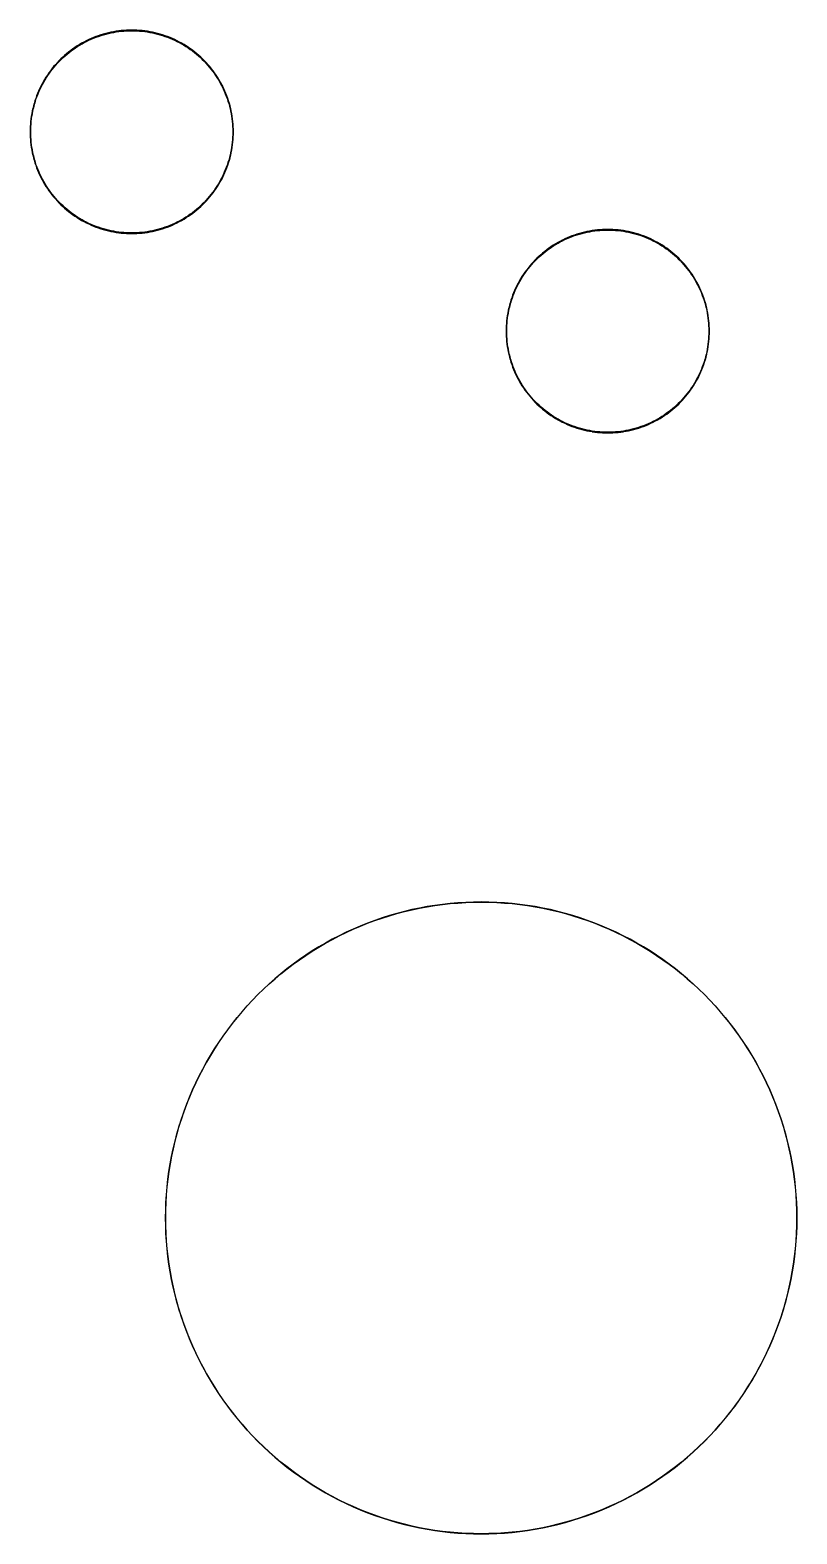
# Model space of a CAD drawing. Extents: x 2 to 124, y 0 to 129.
# Drawn here: x 53.99 to 65.53, y 71.34 to 93.95 of the extents above; entities that cross this region are included whole.
import ezdxf

# ---------------------------------------------------------------- set-up
doc = ezdxf.new("R2010")
doc.units = 0

msp = doc.modelspace()

# ---------------------------------------------------------------- linework, layer by layer
at = {"color": 34, "true_color": 0x008000}
for points in [[(56.6206, 91.3525, 0), (56.64753, 91.38095, 0), (56.67394, 91.40991, 0), (56.69934, 91.43988, 0), (56.72423, 91.47036, 0), (56.74811, 91.50135, 0), (56.77122, 91.5331, 0), (56.79358, 91.56535, 0), (56.81517, 91.59837, 0), (56.83574, 91.63165, 0), (56.85555, 91.66568, 0), (56.8746, 91.69997, 0), (56.89264, 91.73503, 0), (56.89334, 91.73641, 0), (56.91036, 91.77171, 0), (56.92661, 91.80753, 0), (56.94185, 91.84359, 0), (56.95608, 91.88017, 0), (56.96954, 91.917, 0), (56.98199, 91.95434, 0), (56.99342, 91.99193, 0), (57.00383, 92.02978, 0), (57.01323, 92.06788, 0), (57.02186, 92.10623, 0), (57.02948, 92.14484, 0), (57.03583, 92.18345, 0), (57.03608, 92.18498, 0), (57.04166, 92.22384, 0), (57.04624, 92.26296, 0), (57.04979, 92.30207, 0), (57.05233, 92.34119, 0), (57.05386, 92.3803, 0), (57.05436, 92.41967, 0), (57.05386, 92.45904, 0), (57.05233, 92.49816, 0), (57.04979, 92.53728, 0), (57.04624, 92.57639, 0), (57.04166, 92.61551, 0), (57.03608, 92.65437, 0), (57.03583, 92.6559, 0), (57.02973, 92.69298, 0), (57.02948, 92.69451, 0), (57.02186, 92.73312, 0), (57.01323, 92.77147, 0), (57.00383, 92.80957, 0), (56.99342, 92.84742, 0), (56.98199, 92.88501, 0), (56.96954, 92.92235, 0), (56.95608, 92.95918, 0), (56.94185, 92.99575, 0), (56.92661, 93.03182, 0), (56.91036, 93.06763, 0), (56.89334, 93.10294, 0), (56.89264, 93.10432, 0), (56.87531, 93.13799, 0), (56.8746, 93.13937, 0), (56.85555, 93.17366, 0), (56.83574, 93.2077, 0), (56.81517, 93.24097, 0), (56.79358, 93.27399, 0), (56.77122, 93.30625, 0), (56.74811, 93.338, 0), (56.72423, 93.36899, 0), (56.69934, 93.39947, 0), (56.67394, 93.42944, 0), (56.64753, 93.4584, 0), (56.6206, 93.48684, 0), (56.61951, 93.48794, 0), (56.59157, 93.51588, 0), (56.56312, 93.5428, 0), (56.53416, 93.56922, 0), (56.50419, 93.59462, 0), (56.47371, 93.61951, 0), (56.44272, 93.64339, 0), (56.41097, 93.6665, 0), (56.37871, 93.68885, 0), (56.34569, 93.71044, 0), (56.31242, 93.73102, 0), (56.27838, 93.75083, 0), (56.24409, 93.76988, 0), (56.20904, 93.78791, 0), (56.20766, 93.78862, 0), (56.17236, 93.80564, 0), (56.13654, 93.82189, 0), (56.10047, 93.83713, 0), (56.0639, 93.85136, 0), (56.02707, 93.86482, 0), (55.98973, 93.87726, 0), (55.95214, 93.88869, 0), (55.91429, 93.89911, 0), (55.87619, 93.90851, 0), (55.83784, 93.91714, 0), (55.79923, 93.92476, 0), (55.76062, 93.93111, 0), (55.75909, 93.93135, 0), (55.72023, 93.93694, 0), (55.68111, 93.94151, 0), (55.642, 93.94507, 0), (55.60288, 93.94761, 0), (55.56376, 93.94913, 0), (55.52439, 93.94964, 0), (55.48502, 93.94913, 0), (55.44591, 93.94761, 0), (55.40679, 93.94507, 0), (55.36768, 93.94151, 0), (55.32856, 93.93694, 0), (55.2897, 93.93135, 0), (55.28817, 93.93111, 0), (55.24956, 93.92476, 0), (55.21095, 93.91714, 0), (55.1726, 93.90851, 0), (55.1345, 93.89911, 0), (55.09665, 93.88869, 0), (55.05906, 93.87726, 0), (55.02172, 93.86482, 0), (54.98489, 93.85136, 0), (54.94832, 93.83713, 0), (54.91225, 93.82189, 0), (54.87643, 93.80564, 0), (54.84113, 93.78862, 0), (54.83975, 93.78791, 0), (54.8047, 93.76988, 0), (54.77041, 93.75083, 0), (54.73637, 93.73102, 0), (54.7031, 93.71044, 0), (54.67008, 93.68885, 0), (54.63782, 93.6665, 0), (54.60607, 93.64339, 0), (54.57508, 93.61951, 0), (54.5446, 93.59462, 0), (54.51463, 93.56922, 0), (54.48567, 93.5428, 0), (54.45722, 93.51588, 0), (54.42928, 93.48794, 0), (54.42819, 93.48684, 0), (54.40126, 93.4584, 0), (54.37485, 93.42944, 0), (54.34945, 93.39947, 0), (54.32456, 93.36899, 0), (54.30068, 93.338, 0), (54.27757, 93.30625, 0), (54.25521, 93.27399, 0), (54.23362, 93.24097, 0), (54.21305, 93.2077, 0), (54.19324, 93.17366, 0), (54.17419, 93.13937, 0), (54.17348, 93.13799, 0), (54.15615, 93.10432, 0), (54.15545, 93.10294, 0), (54.13843, 93.06763, 0), (54.12218, 93.03182, 0), (54.10694, 92.99575, 0), (54.09271, 92.95918, 0), (54.07925, 92.92235, 0), (54.0668, 92.88501, 0), (54.05537, 92.84742, 0), (54.04496, 92.80957, 0), (54.03556, 92.77147, 0), (54.02693, 92.73312, 0), (54.01931, 92.69451, 0), (54.01906, 92.69298, 0), (54.01296, 92.6559, 0), (54.01271, 92.65437, 0), (54.00713, 92.61551, 0), (54.00255, 92.57639, 0), (53.999, 92.53728, 0), (53.99646, 92.49816, 0), (53.99493, 92.45904, 0), (53.99443, 92.41967, 0), (53.99493, 92.3803, 0), (53.99646, 92.34119, 0), (53.999, 92.30207, 0), (54.00255, 92.26296, 0), (54.00713, 92.22384, 0), (54.01271, 92.18498, 0), (54.01296, 92.18345, 0), (54.01931, 92.14484, 0), (54.02693, 92.10623, 0), (54.03556, 92.06788, 0), (54.04496, 92.02978, 0), (54.05537, 91.99193, 0), (54.0668, 91.95434, 0), (54.07925, 91.917, 0), (54.09271, 91.88017, 0), (54.10694, 91.84359, 0), (54.12218, 91.80753, 0), (54.13843, 91.77171, 0), (54.15545, 91.73641, 0), (54.15615, 91.73503, 0), (54.17419, 91.69997, 0), (54.19324, 91.66568, 0), (54.21305, 91.63165, 0), (54.23362, 91.59837, 0), (54.25521, 91.56535, 0), (54.27757, 91.5331, 0), (54.30068, 91.50135, 0), (54.32456, 91.47036, 0), (54.34945, 91.43988, 0), (54.37485, 91.40991, 0), (54.40126, 91.38095, 0), (54.42819, 91.3525, 0), (54.45722, 91.32347, 0), (54.48567, 91.29654, 0), (54.51463, 91.27013, 0), (54.5446, 91.24473, 0), (54.57508, 91.21983, 0), (54.60607, 91.19596, 0), (54.63782, 91.17284, 0), (54.67008, 91.15049, 0), (54.7031, 91.1289, 0), (54.73637, 91.10833, 0), (54.77041, 91.08852, 0), (54.8047, 91.06947, 0), (54.80608, 91.06876, 0), (54.83975, 91.05143, 0), (54.84113, 91.05073, 0), (54.87643, 91.03371, 0), (54.91225, 91.01745, 0), (54.94832, 91.00221, 0), (54.98489, 90.98799, 0), (55.02172, 90.97453, 0), (55.05906, 90.96208, 0), (55.09665, 90.95065, 0), (55.1345, 90.94024, 0), (55.1726, 90.93084, 0), (55.21095, 90.9222, 0), (55.24956, 90.91458, 0), (55.28817, 90.90823, 0), (55.2897, 90.90799, 0), (55.32856, 90.9024, 0), (55.36768, 90.89783, 0), (55.40679, 90.89428, 0), (55.44591, 90.89174, 0), (55.48502, 90.89021, 0), (55.52439, 90.8897, 0), (55.56376, 90.89021, 0), (55.60288, 90.89174, 0), (55.642, 90.89428, 0), (55.68111, 90.89783, 0), (55.72023, 90.9024, 0), (55.75909, 90.90799, 0), (55.76062, 90.90823, 0), (55.79923, 90.91458, 0), (55.83784, 90.9222, 0), (55.87619, 90.93084, 0), (55.91429, 90.94024, 0), (55.95214, 90.95065, 0), (55.98973, 90.96208, 0), (56.02707, 90.97453, 0), (56.0639, 90.98799, 0), (56.10047, 91.00221, 0), (56.13654, 91.01745, 0), (56.17236, 91.03371, 0), (56.20766, 91.05073, 0), (56.20904, 91.05143, 0), (56.24271, 91.06876, 0), (56.24409, 91.06947, 0), (56.27838, 91.08852, 0), (56.31242, 91.10833, 0), (56.34569, 91.1289, 0), (56.37871, 91.15049, 0), (56.41097, 91.17284, 0), (56.44272, 91.19596, 0), (56.47371, 91.21983, 0), (56.50419, 91.24473, 0), (56.53416, 91.27013, 0), (56.56312, 91.29654, 0), (56.59157, 91.32347, 0), (56.6206, 91.3525, 0)], [(55.60288, 90.90164, 0), (55.56376, 90.90012, 0), (55.52439, 90.89961, 0), (55.48502, 90.90012, 0), (55.44591, 90.90164, 0), (55.40679, 90.90418, 0), (55.36768, 90.90774, 0), (55.32856, 90.91231, 0), (55.29026, 90.91782, 0), (55.25262, 90.92401, 0), (55.21401, 90.93163, 0), (55.17566, 90.94026, 0), (55.13756, 90.94966, 0), (55.09971, 90.96007, 0), (55.06212, 90.9715, 0), (55.02478, 90.98395, 0), (54.98795, 90.99741, 0), (54.95138, 91.01164, 0), (54.91531, 91.02688, 0), (54.8795, 91.04313, 0), (54.8445, 91.06, 0), (54.81052, 91.07748, 0), (54.77623, 91.09653, 0), (54.74219, 91.11634, 0), (54.70892, 91.13692, 0), (54.6759, 91.15851, 0), (54.64364, 91.18086, 0), (54.61189, 91.20397, 0), (54.5809, 91.22785, 0), (54.55042, 91.25274, 0), (54.52045, 91.27814, 0), (54.49149, 91.30456, 0), (54.46305, 91.33148, 0), (54.43602, 91.35851, 0), (54.40928, 91.38677, 0), (54.38286, 91.41573, 0), (54.35746, 91.4457, 0), (54.33257, 91.47618, 0), (54.30869, 91.50717, 0), (54.28558, 91.53892, 0), (54.26323, 91.57118, 0), (54.24164, 91.6042, 0), (54.22106, 91.63747, 0), (54.20125, 91.67151, 0), (54.1822, 91.7058, 0), (54.16472, 91.73978, 0), (54.14785, 91.77477, 0), (54.1316, 91.81059, 0), (54.11636, 91.84666, 0), (54.10213, 91.88323, 0), (54.08867, 91.92006, 0), (54.07623, 91.9574, 0), (54.0648, 91.99499, 0), (54.05438, 92.03283, 0), (54.05438, 92.03284, 0), (54.04498, 92.07094, 0), (54.03635, 92.10929, 0), (54.02873, 92.1479, 0), (54.02254, 92.18554, 0), (54.01703, 92.22384, 0), (54.01246, 92.26296, 0), (54.0089, 92.30207, 0), (54.00636, 92.34119, 0), (54.00484, 92.3803, 0), (54.00433, 92.41967, 0), (54.00484, 92.45904, 0), (54.00636, 92.49816, 0), (54.0089, 92.53728, 0), (54.01246, 92.57639, 0), (54.01703, 92.61551, 0), (54.02254, 92.65381, 0), (54.02873, 92.69145, 0), (54.03635, 92.73005, 0), (54.04498, 92.76841, 0), (54.05438, 92.80651, 0), (54.0648, 92.84435, 0), (54.07623, 92.88195, 0), (54.08867, 92.91928, 0), (54.10213, 92.95611, 0), (54.11636, 92.99269, 0), (54.1316, 93.02876, 0), (54.14785, 93.06457, 0), (54.16472, 93.09957, 0), (54.1822, 93.13355, 0), (54.20125, 93.16784, 0), (54.22106, 93.20188, 0), (54.24164, 93.23515, 0), (54.26323, 93.26817, 0), (54.28558, 93.30043, 0), (54.30869, 93.33218, 0), (54.33257, 93.36317, 0), (54.35746, 93.39365, 0), (54.38286, 93.42362, 0), (54.40928, 93.45257, 0), (54.4362, 93.48102, 0), (54.46305, 93.50787, 0), (54.49149, 93.53479, 0), (54.52045, 93.56121, 0), (54.55042, 93.58661, 0), (54.5809, 93.6115, 0), (54.61189, 93.63537, 0), (54.64364, 93.65849, 0), (54.6759, 93.68084, 0), (54.70892, 93.70243, 0), (54.74219, 93.723, 0), (54.77623, 93.74282, 0), (54.81052, 93.76187, 0), (54.84449, 93.77935, 0), (54.8795, 93.79621, 0), (54.91531, 93.81247, 0), (54.95138, 93.82771, 0), (54.98795, 93.84193, 0), (55.02478, 93.8554, 0), (55.06212, 93.86784, 0), (55.09971, 93.87927, 0), (55.13756, 93.88969, 0), (55.17566, 93.89908, 0), (55.21401, 93.90772, 0), (55.25262, 93.91534, 0), (55.29026, 93.92153, 0), (55.32856, 93.92704, 0), (55.36768, 93.93161, 0), (55.40679, 93.93516, 0), (55.44591, 93.9377, 0), (55.48502, 93.93923, 0), (55.52439, 93.93974, 0), (55.56376, 93.93923, 0), (55.60288, 93.9377, 0), (55.642, 93.93516, 0), (55.68111, 93.93161, 0), (55.72023, 93.92704, 0), (55.75853, 93.92153, 0), (55.79617, 93.91534, 0), (55.83478, 93.90772, 0), (55.87313, 93.89908, 0), (55.91123, 93.88969, 0), (55.94908, 93.87927, 0), (55.98667, 93.86784, 0), (56.02401, 93.8554, 0), (56.06084, 93.84193, 0), (56.09741, 93.82771, 0), (56.13348, 93.81247, 0), (56.16929, 93.79621, 0), (56.2043, 93.77935, 0), (56.23827, 93.76187, 0), (56.27256, 93.74282, 0), (56.3066, 93.723, 0), (56.33987, 93.70243, 0), (56.37289, 93.68084, 0), (56.40515, 93.65849, 0), (56.4369, 93.63537, 0), (56.46789, 93.6115, 0), (56.49837, 93.58661, 0), (56.52834, 93.56121, 0), (56.5573, 93.53479, 0), (56.58574, 93.50787, 0), (56.61259, 93.48102, 0), (56.63951, 93.45257, 0), (56.66593, 93.42362, 0), (56.69133, 93.39365, 0), (56.71622, 93.36317, 0), (56.7401, 93.33218, 0), (56.76321, 93.30043, 0), (56.78556, 93.26817, 0), (56.80715, 93.23515, 0), (56.82773, 93.20188, 0), (56.84754, 93.16784, 0), (56.86659, 93.13355, 0), (56.88407, 93.09957, 0), (56.90094, 93.06457, 0), (56.91719, 93.02876, 0), (56.93243, 92.99269, 0), (56.94666, 92.95611, 0), (56.96012, 92.91928, 0), (56.97256, 92.88195, 0), (56.98399, 92.84435, 0), (56.99441, 92.80651, 0), (57.00381, 92.76841, 0), (57.01244, 92.73005, 0), (57.02006, 92.69145, 0), (57.02625, 92.65381, 0), (57.03176, 92.61551, 0), (57.03633, 92.57639, 0), (57.03989, 92.53728, 0), (57.04243, 92.49816, 0), (57.04395, 92.45904, 0), (57.04446, 92.41967, 0), (57.04395, 92.3803, 0), (57.04243, 92.34119, 0), (57.03989, 92.30207, 0), (57.03633, 92.26296, 0), (57.03176, 92.22384, 0), (57.02625, 92.18554, 0), (57.02006, 92.1479, 0), (57.01244, 92.10929, 0), (57.00381, 92.07094, 0), (56.99441, 92.03284, 0), (56.99441, 92.03283, 0), (56.98399, 91.99499, 0), (56.97256, 91.9574, 0), (56.96012, 91.92006, 0), (56.94666, 91.88323, 0), (56.93243, 91.84666, 0), (56.91719, 91.81059, 0), (56.90094, 91.77477, 0), (56.88407, 91.73978, 0), (56.86659, 91.7058, 0), (56.84754, 91.67151, 0), (56.82773, 91.63747, 0), (56.80715, 91.6042, 0), (56.78556, 91.57118, 0), (56.76321, 91.53892, 0), (56.7401, 91.50717, 0), (56.71622, 91.47618, 0), (56.69133, 91.4457, 0), (56.66593, 91.41573, 0), (56.63951, 91.38677, 0), (56.61277, 91.35851, 0), (56.58574, 91.33148, 0), (56.5573, 91.30456, 0), (56.52834, 91.27814, 0), (56.49837, 91.25274, 0), (56.46789, 91.22785, 0), (56.4369, 91.20397, 0), (56.40515, 91.18086, 0), (56.37289, 91.15851, 0), (56.33987, 91.13692, 0), (56.3066, 91.11634, 0), (56.27256, 91.09653, 0), (56.23827, 91.07748, 0), (56.20429, 91.06, 0), (56.16929, 91.04313, 0), (56.13348, 91.02688, 0), (56.09741, 91.01164, 0), (56.06084, 90.99741, 0), (56.02401, 90.98395, 0), (55.98667, 90.9715, 0), (55.94908, 90.96007, 0), (55.91123, 90.94966, 0), (55.87313, 90.94026, 0), (55.83478, 90.93163, 0), (55.79617, 90.92401, 0), (55.75853, 90.91782, 0), (55.72023, 90.91231, 0), (55.68111, 90.90774, 0), (55.642, 90.90418, 0), (55.60288, 90.90164, 0)], [(63.7834, 88.3553, 0), (63.81033, 88.38375, 0), (63.83674, 88.41271, 0), (63.86214, 88.44268, 0), (63.88703, 88.47316, 0), (63.91091, 88.50415, 0), (63.93402, 88.5359, 0), (63.95638, 88.56815, 0), (63.97797, 88.60117, 0), (63.99854, 88.63445, 0), (64.01835, 88.66848, 0), (64.0374, 88.70277, 0), (64.05544, 88.73783, 0), (64.05614, 88.73921, 0), (64.07316, 88.77451, 0), (64.08941, 88.81033, 0), (64.10465, 88.84639, 0), (64.11888, 88.88297, 0), (64.13234, 88.9198, 0), (64.14479, 88.95714, 0), (64.15622, 88.99473, 0), (64.16663, 89.03258, 0), (64.17603, 89.07068, 0), (64.18465, 89.10903, 0), (64.19228, 89.14764, 0), (64.19862, 89.18625, 0), (64.19888, 89.18778, 0), (64.20446, 89.22664, 0), (64.20904, 89.26576, 0), (64.21259, 89.30487, 0), (64.21513, 89.34399, 0), (64.21666, 89.3831, 0), (64.21716, 89.42247, 0), (64.21666, 89.46184, 0), (64.21513, 89.50096, 0), (64.21259, 89.54007, 0), (64.20904, 89.57919, 0), (64.20446, 89.61831, 0), (64.19888, 89.65717, 0), (64.19862, 89.6587, 0), (64.19253, 89.69578, 0), (64.19228, 89.69731, 0), (64.18465, 89.73592, 0), (64.17603, 89.77427, 0), (64.16663, 89.81237, 0), (64.15622, 89.85022, 0), (64.14479, 89.88781, 0), (64.13234, 89.92515, 0), (64.11888, 89.96198, 0), (64.10465, 89.99855, 0), (64.08941, 90.03462, 0), (64.07316, 90.07043, 0), (64.05614, 90.10574, 0), (64.05544, 90.10712, 0), (64.03811, 90.14079, 0), (64.0374, 90.14217, 0), (64.01835, 90.17646, 0), (63.99854, 90.2105, 0), (63.97797, 90.24377, 0), (63.95638, 90.27679, 0), (63.93402, 90.30905, 0), (63.91091, 90.3408, 0), (63.88703, 90.37179, 0), (63.86214, 90.40227, 0), (63.83674, 90.43224, 0), (63.81033, 90.4612, 0), (63.7834, 90.48964, 0), (63.78231, 90.49074, 0), (63.75437, 90.51868, 0), (63.72592, 90.5456, 0), (63.69696, 90.57202, 0), (63.66699, 90.59742, 0), (63.63651, 90.62231, 0), (63.60552, 90.64619, 0), (63.57377, 90.6693, 0), (63.54151, 90.69165, 0), (63.50849, 90.71324, 0), (63.47522, 90.73382, 0), (63.44118, 90.75363, 0), (63.40689, 90.77268, 0), (63.37184, 90.79071, 0), (63.37046, 90.79142, 0), (63.33516, 90.80844, 0), (63.29934, 90.82469, 0), (63.26327, 90.83993, 0), (63.2267, 90.85416, 0), (63.18987, 90.86762, 0), (63.15253, 90.88006, 0), (63.11494, 90.89149, 0), (63.07709, 90.90191, 0), (63.03899, 90.91131, 0), (63.00064, 90.91994, 0), (62.96203, 90.92756, 0), (62.92342, 90.93391, 0), (62.92189, 90.93415, 0), (62.88303, 90.93974, 0), (62.84391, 90.94431, 0), (62.8048, 90.94787, 0), (62.76568, 90.95041, 0), (62.72656, 90.95193, 0), (62.6872, 90.95244, 0), (62.64783, 90.95193, 0), (62.60871, 90.95041, 0), (62.56959, 90.94787, 0), (62.53048, 90.94431, 0), (62.49136, 90.93974, 0), (62.4525, 90.93415, 0), (62.45097, 90.93391, 0), (62.41236, 90.92756, 0), (62.37375, 90.91994, 0), (62.3354, 90.91131, 0), (62.2973, 90.90191, 0), (62.25945, 90.89149, 0), (62.22186, 90.88006, 0), (62.18452, 90.86762, 0), (62.14769, 90.85416, 0), (62.11112, 90.83993, 0), (62.07505, 90.82469, 0), (62.03923, 90.80844, 0), (62.00393, 90.79142, 0), (62.00255, 90.79071, 0), (61.9675, 90.77268, 0), (61.93321, 90.75363, 0), (61.89917, 90.73382, 0), (61.8659, 90.71324, 0), (61.83288, 90.69165, 0), (61.80062, 90.6693, 0), (61.76887, 90.64619, 0), (61.73788, 90.62231, 0), (61.7074, 90.59742, 0), (61.67743, 90.57202, 0), (61.64847, 90.5456, 0), (61.62002, 90.51868, 0), (61.59208, 90.49074, 0), (61.59099, 90.48964, 0), (61.56406, 90.4612, 0), (61.53765, 90.43224, 0), (61.51225, 90.40227, 0), (61.48736, 90.37179, 0), (61.46348, 90.3408, 0), (61.44037, 90.30905, 0), (61.41801, 90.27679, 0), (61.39642, 90.24377, 0), (61.37585, 90.2105, 0), (61.35604, 90.17646, 0), (61.33699, 90.14217, 0), (61.33628, 90.14079, 0), (61.31895, 90.10712, 0), (61.31825, 90.10574, 0), (61.30123, 90.07043, 0), (61.28498, 90.03462, 0), (61.26974, 89.99855, 0), (61.25551, 89.96198, 0), (61.24205, 89.92515, 0), (61.2296, 89.88781, 0), (61.21817, 89.85022, 0), (61.20776, 89.81237, 0), (61.19836, 89.77427, 0), (61.18973, 89.73592, 0), (61.18211, 89.69731, 0), (61.18186, 89.69578, 0), (61.17576, 89.6587, 0), (61.17551, 89.65717, 0), (61.16993, 89.61831, 0), (61.16535, 89.57919, 0), (61.1618, 89.54007, 0), (61.15926, 89.50096, 0), (61.15773, 89.46184, 0), (61.15723, 89.42247, 0), (61.15773, 89.3831, 0), (61.15926, 89.34399, 0), (61.1618, 89.30487, 0), (61.16535, 89.26576, 0), (61.16993, 89.22664, 0), (61.17551, 89.18778, 0), (61.17576, 89.18625, 0), (61.18211, 89.14764, 0), (61.18973, 89.10903, 0), (61.19836, 89.07068, 0), (61.20776, 89.03258, 0), (61.21817, 88.99473, 0), (61.2296, 88.95714, 0), (61.24205, 88.9198, 0), (61.25551, 88.88297, 0), (61.26974, 88.84639, 0), (61.28498, 88.81033, 0), (61.30123, 88.77451, 0), (61.31825, 88.73921, 0), (61.31895, 88.73783, 0), (61.33699, 88.70277, 0), (61.35604, 88.66848, 0), (61.37585, 88.63445, 0), (61.39642, 88.60117, 0), (61.41801, 88.56815, 0), (61.44037, 88.5359, 0), (61.46348, 88.50415, 0), (61.48736, 88.47316, 0), (61.51225, 88.44268, 0), (61.53765, 88.41271, 0), (61.56406, 88.38375, 0), (61.59099, 88.3553, 0), (61.62002, 88.32627, 0), (61.64847, 88.29934, 0), (61.67743, 88.27293, 0), (61.7074, 88.24753, 0), (61.73788, 88.22263, 0), (61.76887, 88.19876, 0), (61.80062, 88.17564, 0), (61.83288, 88.15329, 0), (61.8659, 88.1317, 0), (61.89917, 88.11113, 0), (61.93321, 88.09132, 0), (61.9675, 88.07227, 0), (61.96888, 88.07156, 0), (62.00255, 88.05423, 0), (62.00393, 88.05353, 0), (62.03923, 88.03651, 0), (62.07505, 88.02025, 0), (62.11112, 88.00501, 0), (62.14769, 87.99079, 0), (62.18452, 87.97733, 0), (62.22186, 87.96488, 0), (62.25945, 87.95345, 0), (62.2973, 87.94304, 0), (62.3354, 87.93364, 0), (62.37375, 87.925, 0), (62.41236, 87.91738, 0), (62.45097, 87.91103, 0), (62.4525, 87.91079, 0), (62.49136, 87.9052, 0), (62.53048, 87.90063, 0), (62.56959, 87.89708, 0), (62.60871, 87.89454, 0), (62.64783, 87.89301, 0), (62.6872, 87.8925, 0), (62.72656, 87.89301, 0), (62.76568, 87.89454, 0), (62.8048, 87.89708, 0), (62.84391, 87.90063, 0), (62.88303, 87.9052, 0), (62.92189, 87.91079, 0), (62.92342, 87.91103, 0), (62.96203, 87.91738, 0), (63.00064, 87.925, 0), (63.03899, 87.93364, 0), (63.07709, 87.94304, 0), (63.11494, 87.95345, 0), (63.15253, 87.96488, 0), (63.18987, 87.97733, 0), (63.2267, 87.99079, 0), (63.26327, 88.00501, 0), (63.29934, 88.02025, 0), (63.33516, 88.03651, 0), (63.37046, 88.05353, 0), (63.37184, 88.05423, 0), (63.40551, 88.07156, 0), (63.40689, 88.07227, 0), (63.44118, 88.09132, 0), (63.47522, 88.11113, 0), (63.50849, 88.1317, 0), (63.54151, 88.15329, 0), (63.57377, 88.17564, 0), (63.60552, 88.19876, 0), (63.63651, 88.22263, 0), (63.66699, 88.24753, 0), (63.69696, 88.27293, 0), (63.72592, 88.29934, 0), (63.75437, 88.32627, 0), (63.7834, 88.3553, 0)], [(62.76568, 87.90444, 0), (62.72656, 87.90292, 0), (62.6872, 87.90241, 0), (62.64783, 87.90292, 0), (62.60871, 87.90444, 0), (62.56959, 87.90698, 0), (62.53048, 87.91054, 0), (62.49136, 87.91511, 0), (62.45306, 87.92062, 0), (62.41542, 87.92681, 0), (62.37681, 87.93443, 0), (62.33846, 87.94306, 0), (62.30036, 87.95246, 0), (62.26251, 87.96287, 0), (62.22492, 87.9743, 0), (62.18758, 87.98675, 0), (62.15075, 88.00021, 0), (62.11418, 88.01444, 0), (62.07811, 88.02968, 0), (62.0423, 88.04593, 0), (62.0073, 88.0628, 0), (61.97332, 88.08028, 0), (61.93903, 88.09933, 0), (61.90499, 88.11914, 0), (61.87172, 88.13972, 0), (61.8387, 88.16131, 0), (61.80644, 88.18366, 0), (61.77469, 88.20677, 0), (61.7437, 88.23065, 0), (61.71322, 88.25554, 0), (61.68325, 88.28094, 0), (61.65429, 88.30736, 0), (61.62585, 88.33428, 0), (61.59882, 88.36131, 0), (61.57208, 88.38957, 0), (61.54566, 88.41853, 0), (61.52026, 88.4485, 0), (61.49537, 88.47898, 0), (61.47149, 88.50997, 0), (61.44838, 88.54172, 0), (61.42603, 88.57398, 0), (61.40444, 88.607, 0), (61.38386, 88.64027, 0), (61.36405, 88.67431, 0), (61.345, 88.7086, 0), (61.32752, 88.74258, 0), (61.31065, 88.77757, 0), (61.2944, 88.81339, 0), (61.27916, 88.84946, 0), (61.26493, 88.88603, 0), (61.25147, 88.92286, 0), (61.23903, 88.9602, 0), (61.2276, 88.99779, 0), (61.21718, 89.03564, 0), (61.20778, 89.07374, 0), (61.19915, 89.11209, 0), (61.19153, 89.1507, 0), (61.18534, 89.18834, 0), (61.17983, 89.22664, 0), (61.17526, 89.26576, 0), (61.1717, 89.30487, 0), (61.16916, 89.34399, 0), (61.16764, 89.3831, 0), (61.16713, 89.42247, 0), (61.16764, 89.46184, 0), (61.16916, 89.50096, 0), (61.1717, 89.54007, 0), (61.17526, 89.57919, 0), (61.17983, 89.61831, 0), (61.18534, 89.65661, 0), (61.19153, 89.69425, 0), (61.19915, 89.73285, 0), (61.20778, 89.77121, 0), (61.21718, 89.80931, 0), (61.2276, 89.84715, 0), (61.23903, 89.88475, 0), (61.25147, 89.92208, 0), (61.26493, 89.95891, 0), (61.27916, 89.99549, 0), (61.2944, 90.03156, 0), (61.31065, 90.06737, 0), (61.32752, 90.10237, 0), (61.345, 90.13635, 0), (61.36405, 90.17064, 0), (61.38386, 90.20468, 0), (61.40444, 90.23795, 0), (61.42603, 90.27097, 0), (61.44838, 90.30323, 0), (61.47149, 90.33498, 0), (61.49537, 90.36597, 0), (61.52026, 90.39645, 0), (61.54566, 90.42642, 0), (61.57208, 90.45537, 0), (61.599, 90.48382, 0), (61.62585, 90.51067, 0), (61.65429, 90.53759, 0), (61.68325, 90.56401, 0), (61.71322, 90.58941, 0), (61.7437, 90.6143, 0), (61.77469, 90.63817, 0), (61.80644, 90.66129, 0), (61.8387, 90.68364, 0), (61.87172, 90.70523, 0), (61.90499, 90.7258, 0), (61.93903, 90.74562, 0), (61.97332, 90.76467, 0), (62.00729, 90.78215, 0), (62.0423, 90.79901, 0), (62.07811, 90.81527, 0), (62.11418, 90.83051, 0), (62.15075, 90.84473, 0), (62.18758, 90.8582, 0), (62.22492, 90.87064, 0), (62.26251, 90.88207, 0), (62.30036, 90.89249, 0), (62.33846, 90.90188, 0), (62.37681, 90.91052, 0), (62.41542, 90.91814, 0), (62.45306, 90.92433, 0), (62.49136, 90.92984, 0), (62.53048, 90.93441, 0), (62.56959, 90.93796, 0), (62.60871, 90.9405, 0), (62.64783, 90.94203, 0), (62.6872, 90.94254, 0), (62.72656, 90.94203, 0), (62.76568, 90.9405, 0), (62.8048, 90.93796, 0), (62.84391, 90.93441, 0), (62.88303, 90.92984, 0), (62.92133, 90.92433, 0), (62.95897, 90.91814, 0), (62.99758, 90.91052, 0), (63.03593, 90.90188, 0), (63.07403, 90.89249, 0), (63.11188, 90.88207, 0), (63.14947, 90.87064, 0), (63.18681, 90.8582, 0), (63.22364, 90.84473, 0), (63.26021, 90.83051, 0), (63.29628, 90.81527, 0), (63.33209, 90.79901, 0), (63.3671, 90.78215, 0), (63.40107, 90.76467, 0), (63.43536, 90.74562, 0), (63.4694, 90.7258, 0), (63.50267, 90.70523, 0), (63.53569, 90.68364, 0), (63.56795, 90.66129, 0), (63.5997, 90.63817, 0), (63.63069, 90.6143, 0), (63.66117, 90.58941, 0), (63.69114, 90.56401, 0), (63.7201, 90.53759, 0), (63.74854, 90.51067, 0), (63.77539, 90.48382, 0), (63.80231, 90.45537, 0), (63.82873, 90.42642, 0), (63.85413, 90.39645, 0), (63.87902, 90.36597, 0), (63.9029, 90.33498, 0), (63.92601, 90.30323, 0), (63.94836, 90.27097, 0), (63.96995, 90.23795, 0), (63.99053, 90.20468, 0), (64.01034, 90.17064, 0), (64.02939, 90.13635, 0), (64.04671, 90.10268, 0), (64.06374, 90.06737, 0), (64.07998, 90.03156, 0), (64.09523, 89.99549, 0), (64.10946, 89.95891, 0), (64.12291, 89.92208, 0), (64.13536, 89.88475, 0), (64.14679, 89.84715, 0), (64.15721, 89.80931, 0), (64.16661, 89.77121, 0), (64.17524, 89.73285, 0), (64.18286, 89.69425, 0), (64.18905, 89.65661, 0), (64.19456, 89.61831, 0), (64.19913, 89.57919, 0), (64.20269, 89.54007, 0), (64.20523, 89.50096, 0), (64.20675, 89.46184, 0), (64.20726, 89.42247, 0), (64.20675, 89.3831, 0), (64.20523, 89.34399, 0), (64.20269, 89.30487, 0), (64.19913, 89.26576, 0), (64.19456, 89.22664, 0), (64.18905, 89.18834, 0), (64.18286, 89.1507, 0), (64.17524, 89.11209, 0), (64.16661, 89.07374, 0), (64.15721, 89.03564, 0), (64.14679, 88.99779, 0), (64.13536, 88.9602, 0), (64.12291, 88.92286, 0), (64.10946, 88.88603, 0), (64.09523, 88.84946, 0), (64.07998, 88.81339, 0), (64.06374, 88.77757, 0), (64.04671, 88.74227, 0), (64.02939, 88.7086, 0), (64.01034, 88.67431, 0), (63.99053, 88.64027, 0), (63.96995, 88.607, 0), (63.94836, 88.57398, 0), (63.92601, 88.54172, 0), (63.9029, 88.50997, 0), (63.87902, 88.47898, 0), (63.85413, 88.4485, 0), (63.82873, 88.41853, 0), (63.80231, 88.38957, 0), (63.77557, 88.36131, 0), (63.74854, 88.33428, 0), (63.7201, 88.30736, 0), (63.69114, 88.28094, 0), (63.66117, 88.25554, 0), (63.63069, 88.23065, 0), (63.5997, 88.20677, 0), (63.56795, 88.18366, 0), (63.53569, 88.16131, 0), (63.50267, 88.13972, 0), (63.4694, 88.11914, 0), (63.43536, 88.09933, 0), (63.40107, 88.08028, 0), (63.36709, 88.0628, 0), (63.33209, 88.04593, 0), (63.29628, 88.02968, 0), (63.26021, 88.01444, 0), (63.22364, 88.00021, 0), (63.18681, 87.98675, 0), (63.14947, 87.9743, 0), (63.11188, 87.96287, 0), (63.07403, 87.95246, 0), (63.03593, 87.94306, 0), (62.99758, 87.93443, 0), (62.95897, 87.92681, 0), (62.92133, 87.92062, 0), (62.88303, 87.91511, 0), (62.84391, 87.91054, 0), (62.8048, 87.90698, 0), (62.76568, 87.90444, 0)], [(60.66561, 80.83727, 0), (60.54902, 80.83296, 0), (60.43269, 80.82584, 0), (60.31661, 80.81594, 0), (60.20079, 80.80298, 0), (60.08522, 80.78749, 0), (60.08483, 80.78743, 0), (59.97018, 80.76895, 0), (59.97016, 80.76895, 0), (59.96976, 80.76888, 0), (59.85521, 80.74755, 0), (59.74116, 80.72342, 0), (59.62763, 80.69649, 0), (59.51485, 80.66678, 0), (59.40284, 80.63426, 0), (59.29184, 80.59896, 0), (59.1816, 80.56111, 0), (59.07238, 80.52047, 0), (58.96392, 80.47704, 0), (58.85699, 80.43132, 0), (58.75082, 80.3828, 0), (58.64617, 80.3315, 0), (58.64582, 80.33132, 0), (58.54218, 80.27772, 0), (58.44008, 80.22132, 0), (58.33949, 80.16266, 0), (58.24018, 80.10169, 0), (58.14239, 80.03794, 0), (58.04638, 79.97216, 0), (57.95189, 79.90383, 0), (57.85918, 79.83322, 0), (57.76799, 79.76031, 0), (57.67884, 79.68539, 0), (57.59146, 79.60818, 0), (57.50612, 79.52867, 0), (57.50584, 79.5284, 0), (57.42255, 79.4474, 0), (57.42227, 79.44712, 0), (57.34099, 79.36355, 0), (57.26149, 79.27821, 0), (57.18427, 79.19083, 0), (57.10934, 79.10168, 0), (57.03645, 79.01049, 0), (56.96583, 78.91777, 0), (56.89751, 78.82329, 0), (56.83172, 78.72727, 0), (56.76797, 78.62949, 0), (56.70701, 78.53018, 0), (56.64833, 78.42959, 0), (56.59195, 78.32747, 0), (56.59177, 78.32713, 0), (56.53835, 78.22385, 0), (56.53817, 78.2235, 0), (56.48686, 78.11884, 0), (56.43835, 78.01268, 0), (56.39263, 77.90573, 0), (56.3492, 77.79729, 0), (56.30856, 77.68807, 0), (56.27071, 77.57783, 0), (56.2354, 77.46683, 0), (56.20289, 77.35482, 0), (56.17317, 77.24204, 0), (56.14625, 77.1285, 0), (56.12212, 77.01446, 0), (56.10078, 76.8999, 0), (56.10072, 76.89951, 0), (56.08224, 76.78484, 0), (56.08218, 76.78445, 0), (56.06668, 76.66888, 0), (56.05373, 76.55306, 0), (56.04383, 76.43698, 0), (56.03671, 76.32065, 0), (56.0324, 76.20406, 0), (56.03087, 76.08747, 0), (56.0324, 75.97089, 0), (56.03671, 75.85429, 0), (56.04383, 75.73797, 0), (56.05373, 75.62188, 0), (56.06668, 75.50606, 0), (56.08218, 75.3905, 0), (56.08224, 75.3901, 0), (56.10078, 75.27504, 0), (56.12212, 75.16049, 0), (56.14625, 75.04644, 0), (56.17317, 74.9329, 0), (56.20289, 74.82013, 0), (56.2354, 74.70811, 0), (56.27071, 74.59712, 0), (56.30856, 74.48688, 0), (56.3492, 74.37766, 0), (56.39263, 74.2692, 0), (56.43835, 74.16227, 0), (56.48686, 74.0561, 0), (56.48704, 74.05574, 0), (56.53817, 73.95144, 0), (56.53835, 73.95108, 0), (56.59195, 73.84746, 0), (56.64833, 73.74535, 0), (56.70701, 73.64476, 0), (56.76797, 73.54546, 0), (56.83172, 73.44767, 0), (56.89751, 73.35165, 0), (56.96583, 73.25717, 0), (57.03645, 73.16446, 0), (57.10934, 73.07326, 0), (57.18427, 72.98412, 0), (57.26149, 72.89673, 0), (57.34099, 72.8114, 0), (57.42227, 72.72783, 0), (57.42255, 72.72754, 0), (57.50612, 72.64627, 0), (57.59146, 72.56677, 0), (57.67884, 72.48954, 0), (57.76799, 72.41462, 0), (57.85918, 72.34171, 0), (57.95189, 72.2711, 0), (58.04638, 72.20278, 0), (58.14239, 72.137, 0), (58.24018, 72.07325, 0), (58.33949, 72.01228, 0), (58.44008, 71.95361, 0), (58.54218, 71.89722, 0), (58.64582, 71.84363, 0), (58.64617, 71.84345, 0), (58.75082, 71.79214, 0), (58.85699, 71.74363, 0), (58.96392, 71.6979, 0), (59.07238, 71.65447, 0), (59.1816, 71.61382, 0), (59.29184, 71.57599, 0), (59.40284, 71.54067, 0), (59.51485, 71.50817, 0), (59.62763, 71.47844, 0), (59.74116, 71.45153, 0), (59.85521, 71.4274, 0), (59.96976, 71.40606, 0), (60.08483, 71.38751, 0), (60.08522, 71.38746, 0), (60.20079, 71.37196, 0), (60.31661, 71.35901, 0), (60.43269, 71.3491, 0), (60.54902, 71.34199, 0), (60.66561, 71.33767, 0), (60.78219, 71.33615, 0), (60.89878, 71.33767, 0), (61.01537, 71.34199, 0), (61.1317, 71.3491, 0), (61.24778, 71.35901, 0), (61.3636, 71.37196, 0), (61.47917, 71.38746, 0), (61.47956, 71.38751, 0), (61.59463, 71.40606, 0), (61.70918, 71.4274, 0), (61.82323, 71.45153, 0), (61.93676, 71.47844, 0), (62.04954, 71.50817, 0), (62.16155, 71.54067, 0), (62.27255, 71.57599, 0), (62.38279, 71.61382, 0), (62.49201, 71.65447, 0), (62.60047, 71.6979, 0), (62.7074, 71.74363, 0), (62.81357, 71.79214, 0), (62.91822, 71.84345, 0), (62.91857, 71.84363, 0), (63.02221, 71.89722, 0), (63.12431, 71.95361, 0), (63.2249, 72.01228, 0), (63.32421, 72.07325, 0), (63.422, 72.137, 0), (63.51801, 72.20278, 0), (63.6125, 72.2711, 0), (63.70521, 72.34171, 0), (63.7964, 72.41462, 0), (63.88555, 72.48954, 0), (63.97293, 72.56677, 0), (64.05826, 72.64627, 0), (64.14184, 72.72754, 0), (64.14212, 72.72783, 0), (64.2234, 72.8114, 0), (64.30289, 72.89673, 0), (64.38012, 72.98412, 0), (64.45505, 73.07326, 0), (64.52794, 73.16446, 0), (64.59856, 73.25717, 0), (64.66688, 73.35165, 0), (64.73267, 73.44767, 0), (64.79642, 73.54546, 0), (64.85738, 73.64476, 0), (64.91606, 73.74535, 0), (64.97244, 73.84746, 0), (65.02603, 73.95108, 0), (65.02621, 73.95144, 0), (65.07735, 74.05574, 0), (65.07753, 74.0561, 0), (65.12604, 74.16227, 0), (65.17176, 74.2692, 0), (65.21519, 74.37766, 0), (65.25583, 74.48688, 0), (65.29367, 74.59712, 0), (65.32899, 74.70811, 0), (65.3615, 74.82013, 0), (65.39122, 74.9329, 0), (65.41813, 75.04644, 0), (65.44226, 75.16049, 0), (65.46361, 75.27504, 0), (65.48215, 75.3901, 0), (65.4822, 75.3905, 0), (65.49771, 75.50606, 0), (65.51066, 75.62188, 0), (65.52056, 75.73797, 0), (65.52768, 75.85429, 0), (65.532, 75.97089, 0), (65.53352, 76.08747, 0), (65.532, 76.20406, 0), (65.52768, 76.32065, 0), (65.52056, 76.43698, 0), (65.51066, 76.55306, 0), (65.49771, 76.66888, 0), (65.4822, 76.78445, 0), (65.48215, 76.78484, 0), (65.46361, 76.8999, 0), (65.44233, 77.01406, 0), (65.44226, 77.01446, 0), (65.41813, 77.1285, 0), (65.39122, 77.24204, 0), (65.3615, 77.35482, 0), (65.32899, 77.46683, 0), (65.29367, 77.57783, 0), (65.25583, 77.68807, 0), (65.21519, 77.79729, 0), (65.17176, 77.90573, 0), (65.12604, 78.01268, 0), (65.07753, 78.11884, 0), (65.02621, 78.2235, 0), (65.02603, 78.22385, 0), (64.97262, 78.32712, 0), (64.97262, 78.32713, 0), (64.97244, 78.32747, 0), (64.91606, 78.42959, 0), (64.85738, 78.53018, 0), (64.79642, 78.62949, 0), (64.73267, 78.72727, 0), (64.66688, 78.82329, 0), (64.59856, 78.91777, 0), (64.52794, 79.01049, 0), (64.45505, 79.10168, 0), (64.38012, 79.19083, 0), (64.30289, 79.27821, 0), (64.2234, 79.36355, 0), (64.14212, 79.44712, 0), (64.14184, 79.4474, 0), (64.05856, 79.52838, 0), (64.05855, 79.5284, 0), (64.05826, 79.52867, 0), (63.97293, 79.60818, 0), (63.88555, 79.68539, 0), (63.7964, 79.76031, 0), (63.70521, 79.83322, 0), (63.6125, 79.90383, 0), (63.51801, 79.97216, 0), (63.422, 80.03794, 0), (63.32421, 80.10169, 0), (63.2249, 80.16266, 0), (63.12431, 80.22132, 0), (63.02221, 80.27772, 0), (62.91857, 80.33132, 0), (62.91822, 80.3315, 0), (62.81357, 80.3828, 0), (62.7074, 80.43132, 0), (62.60047, 80.47704, 0), (62.49201, 80.52047, 0), (62.38279, 80.56111, 0), (62.27255, 80.59896, 0), (62.16155, 80.63426, 0), (62.04954, 80.66678, 0), (61.93676, 80.69649, 0), (61.82323, 80.72342, 0), (61.70918, 80.74755, 0), (61.59463, 80.76888, 0), (61.59423, 80.76895, 0), (61.59421, 80.76895, 0), (61.47956, 80.78743, 0), (61.47917, 80.78749, 0), (61.3636, 80.80298, 0), (61.24778, 80.81594, 0), (61.1317, 80.82584, 0), (61.01537, 80.83296, 0), (60.89878, 80.83727, 0), (60.78219, 80.8388, 0), (60.66561, 80.83727, 0)], [(61.01537, 71.34453, 0), (60.89878, 71.34021, 0), (60.78219, 71.33869, 0), (60.66561, 71.34021, 0), (60.54902, 71.34453, 0), (60.43269, 71.35164, 0), (60.31661, 71.36154, 0), (60.20079, 71.3745, 0), (60.08522, 71.39, 0), (60.0852, 71.39, 0), (59.97055, 71.40848, 0), (59.856, 71.42981, 0), (59.74195, 71.45394, 0), (59.62841, 71.48087, 0), (59.51564, 71.51058, 0), (59.40362, 71.5431, 0), (59.29262, 71.5784, 0), (59.18239, 71.61624, 0), (59.07317, 71.65689, 0), (58.96471, 71.70032, 0), (58.85778, 71.74603, 0), (58.7516, 71.79456, 0), (58.647, 71.84584, 0), (58.54368, 71.89928, 0), (58.44157, 71.95567, 0), (58.34099, 72.01434, 0), (58.24167, 72.0753, 0), (58.14388, 72.13905, 0), (58.04787, 72.20484, 0), (57.95338, 72.27316, 0), (57.86067, 72.34377, 0), (57.76949, 72.41668, 0), (57.68033, 72.4916, 0), (57.59296, 72.56882, 0), (57.50761, 72.64832, 0), (57.42419, 72.72946, 0), (57.34305, 72.81289, 0), (57.26354, 72.89823, 0), (57.18633, 72.9856, 0), (57.1114, 73.07476, 0), (57.0385, 73.16594, 0), (56.96789, 73.25866, 0), (56.89956, 73.35315, 0), (56.83378, 73.44916, 0), (56.77002, 73.54695, 0), (56.70906, 73.64626, 0), (56.65039, 73.74684, 0), (56.594, 73.84896, 0), (56.54048, 73.95246, 0), (56.48928, 74.05688, 0), (56.44076, 74.16305, 0), (56.39504, 74.26999, 0), (56.35161, 74.37845, 0), (56.31097, 74.48766, 0), (56.27312, 74.5979, 0), (56.23782, 74.7089, 0), (56.20531, 74.82091, 0), (56.17559, 74.93369, 0), (56.14866, 75.04723, 0), (56.12453, 75.16127, 0), (56.1032, 75.27583, 0), (56.08472, 75.3905, 0), (56.06922, 75.50606, 0), (56.05627, 75.62188, 0), (56.04637, 75.73797, 0), (56.03925, 75.85429, 0), (56.03493, 75.97089, 0), (56.03341, 76.08747, 0), (56.03493, 76.20406, 0), (56.03925, 76.32065, 0), (56.04637, 76.43698, 0), (56.05627, 76.55306, 0), (56.06922, 76.66888, 0), (56.08471, 76.78434, 0), (56.1032, 76.89912, 0), (56.12453, 77.01367, 0), (56.14866, 77.12772, 0), (56.17559, 77.24126, 0), (56.20531, 77.35402, 0), (56.23782, 77.46605, 0), (56.27312, 77.57704, 0), (56.31097, 77.68728, 0), (56.35161, 77.79649, 0), (56.39504, 77.90496, 0), (56.44076, 78.01188, 0), (56.48928, 78.11806, 0), (56.54041, 78.22235, 0), (56.594, 78.32599, 0), (56.65039, 78.4281, 0), (56.70906, 78.52867, 0), (56.77002, 78.628, 0), (56.83378, 78.72579, 0), (56.89956, 78.8218, 0), (56.96789, 78.91629, 0), (57.0385, 79.009, 0), (57.1114, 79.10017, 0), (57.18633, 79.18934, 0), (57.26354, 79.2767, 0), (57.34305, 79.36206, 0), (57.42419, 79.44548, 0), (57.50761, 79.52661, 0), (57.59296, 79.60612, 0), (57.68033, 79.68334, 0), (57.76949, 79.75827, 0), (57.86067, 79.83117, 0), (57.95338, 79.90178, 0), (58.04787, 79.97011, 0), (58.14388, 80.03588, 0), (58.24167, 80.09965, 0), (58.34099, 80.16061, 0), (58.44157, 80.21928, 0), (58.54368, 80.27567, 0), (58.64696, 80.32908, 0), (58.7516, 80.38039, 0), (58.85778, 80.4289, 0), (58.96471, 80.47462, 0), (59.07317, 80.51806, 0), (59.18239, 80.5587, 0), (59.29262, 80.59654, 0), (59.40362, 80.63185, 0), (59.51564, 80.66436, 0), (59.62841, 80.69408, 0), (59.74195, 80.721, 0), (59.856, 80.74513, 0), (59.97055, 80.76647, 0), (60.0852, 80.78494, 0), (60.08522, 80.78494, 0), (60.20079, 80.80043, 0), (60.31661, 80.8134, 0), (60.43269, 80.8233, 0), (60.54902, 80.83041, 0), (60.66561, 80.83472, 0), (60.78219, 80.83626, 0), (60.89878, 80.83472, 0), (61.01537, 80.83041, 0), (61.1317, 80.8233, 0), (61.24778, 80.8134, 0), (61.3636, 80.80043, 0), (61.47917, 80.78494, 0), (61.47919, 80.78494, 0), (61.59384, 80.76647, 0), (61.70839, 80.74513, 0), (61.82244, 80.721, 0), (61.93598, 80.69408, 0), (62.04875, 80.66436, 0), (62.16077, 80.63185, 0), (62.27177, 80.59654, 0), (62.382, 80.5587, 0), (62.49122, 80.51806, 0), (62.59968, 80.47462, 0), (62.70661, 80.4289, 0), (62.81279, 80.38039, 0), (62.91743, 80.32908, 0), (63.02071, 80.27567, 0), (63.12282, 80.21928, 0), (63.2234, 80.16061, 0), (63.32272, 80.09965, 0), (63.42051, 80.03588, 0), (63.51652, 79.97011, 0), (63.61101, 79.90178, 0), (63.70372, 79.83117, 0), (63.7949, 79.75827, 0), (63.88406, 79.68334, 0), (63.97143, 79.60612, 0), (64.05678, 79.52661, 0), (64.14033, 79.44534, 0), (64.22134, 79.36206, 0), (64.30085, 79.2767, 0), (64.37806, 79.18934, 0), (64.45299, 79.10017, 0), (64.52589, 79.009, 0), (64.5965, 78.91629, 0), (64.66482, 78.8218, 0), (64.73061, 78.72579, 0), (64.79437, 78.628, 0), (64.85532, 78.52867, 0), (64.914, 78.4281, 0), (64.97038, 78.32599, 0), (65.02397, 78.22235, 0), (65.0751, 78.11806, 0), (65.12363, 78.01188, 0), (65.16934, 77.90496, 0), (65.21277, 77.79649, 0), (65.25342, 77.68728, 0), (65.29127, 77.57704, 0), (65.32657, 77.46605, 0), (65.35908, 77.35402, 0), (65.3888, 77.24126, 0), (65.41573, 77.12772, 0), (65.43986, 77.01367, 0), (65.46119, 76.89912, 0), (65.47968, 76.78434, 0), (65.49516, 76.66888, 0), (65.50812, 76.55306, 0), (65.51802, 76.43698, 0), (65.52513, 76.32065, 0), (65.52946, 76.20406, 0), (65.53098, 76.08747, 0), (65.52946, 75.97089, 0), (65.52513, 75.85429, 0), (65.51802, 75.73797, 0), (65.50812, 75.62188, 0), (65.49516, 75.50606, 0), (65.47967, 75.3905, 0), (65.46119, 75.27583, 0), (65.43986, 75.16127, 0), (65.41573, 75.04723, 0), (65.3888, 74.93369, 0), (65.35908, 74.82091, 0), (65.32657, 74.7089, 0), (65.29127, 74.5979, 0), (65.25342, 74.48766, 0), (65.21277, 74.37845, 0), (65.16934, 74.26999, 0), (65.12363, 74.16305, 0), (65.0751, 74.05688, 0), (65.0239, 73.95246, 0), (64.97038, 73.84896, 0), (64.914, 73.74684, 0), (64.85532, 73.64626, 0), (64.79437, 73.54695, 0), (64.73061, 73.44916, 0), (64.66482, 73.35315, 0), (64.5965, 73.25866, 0), (64.52589, 73.16594, 0), (64.45299, 73.07476, 0), (64.37806, 72.9856, 0), (64.30085, 72.89823, 0), (64.22134, 72.81289, 0), (64.14033, 72.7296, 0), (64.05678, 72.64832, 0), (63.97143, 72.56882, 0), (63.88406, 72.4916, 0), (63.7949, 72.41668, 0), (63.70372, 72.34377, 0), (63.61101, 72.27316, 0), (63.51652, 72.20484, 0), (63.42051, 72.13905, 0), (63.32272, 72.0753, 0), (63.2234, 72.01434, 0), (63.12282, 71.95567, 0), (63.02071, 71.89928, 0), (62.91739, 71.84584, 0), (62.81279, 71.79456, 0), (62.70661, 71.74603, 0), (62.59968, 71.70032, 0), (62.49122, 71.65689, 0), (62.382, 71.61624, 0), (62.27177, 71.5784, 0), (62.16077, 71.5431, 0), (62.04875, 71.51058, 0), (61.93598, 71.48087, 0), (61.82244, 71.45394, 0), (61.70839, 71.42981, 0), (61.59384, 71.40848, 0), (61.47919, 71.39, 0), (61.47917, 71.39, 0), (61.3636, 71.3745, 0), (61.24778, 71.36154, 0), (61.1317, 71.35164, 0), (61.01537, 71.34453, 0)]]:
    msp.add_polyline3d(points, close=True, dxfattribs=at)

doc.saveas('drawing.dxf')
